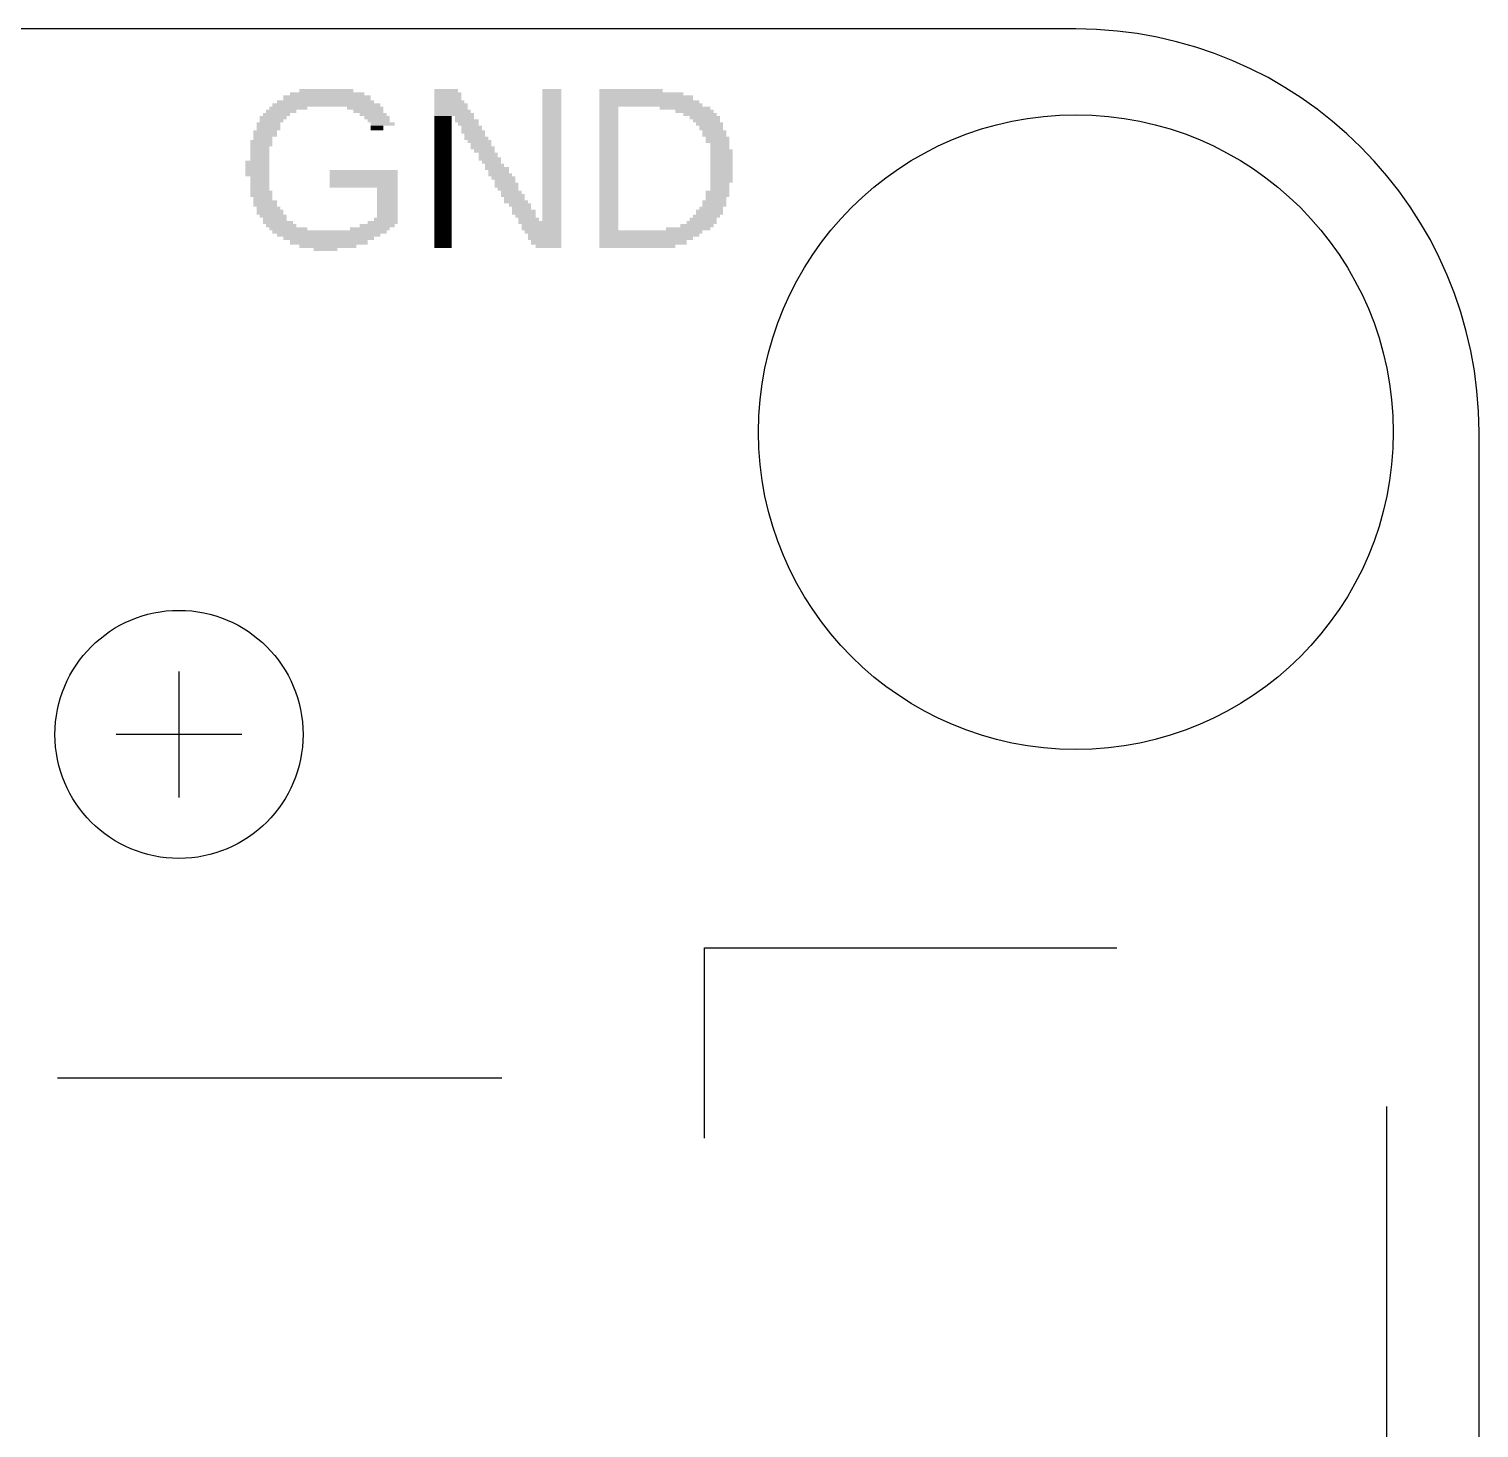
# Model space of a CAD drawing. Extents: x 0 to 25.4, y 0 to 17.8.
# Drawn here: x 16.26 to 25.4, y 8.96 to 17.78 of the extents above; entities that cross this region are included whole.
import ezdxf

# ---------------------------------------------------------------- set-up
doc = ezdxf.new("R2010")
doc.units = 0
for name, color, linetype in [('170', 40, 'CONTINUOUS'), ('20', 53, 'CONTINUOUS'), ('21', 53, 'CONTINUOUS')]:
    doc.layers.add(name, color=color, linetype=linetype)

# ---------------------------------------------------------------- blocks, each defined once
blk = doc.blocks.new('RECT')
blk.add_solid([(-0.5, -0.5), (0.5, -0.5), (-0.5, 0.5), (0.5, 0.5)])

msp = doc.modelspace()

# ---------------------------------------------------------------- linework, layer by layer
at = {"layer": '20'}
for p, q in [((22.86, 17.78), (2.54, 17.78)), ((25.4, 2.54), (25.4, 15.24))]:
    msp.add_line(p, q, dxfattribs=at)
msp.add_arc((22.86, 15.24), 2.54, 0, 90, dxfattribs=at)
at = {"layer": '21'}
for p, q in [((17.2085, 13.7318), (17.2085, 12.9382)), ((17.6053, 13.335), (16.8116, 13.335)), ((20.519, 10.79), (20.519, 11.99)), ((20.519, 11.99), (23.119, 11.99)), ((16.4435, 11.171), (19.2435, 11.171)), ((24.819, 6.79), (24.819, 10.99))]:
    msp.add_line(p, q, dxfattribs=at)
for centre, radius in [((22.86, 15.24), 2), ((17.2085, 13.335), 0.7817)]:
    msp.add_circle(centre, radius, dxfattribs=at)

# ---------------------------------------------------------------- block references
at = {"layer": '170'}
for p, xscale, yscale in [((18.142, 17.346), 0.55, 0.03), ((18.142, 17.371), 0.47, 0.02), ((18.137, 17.391), 0.34, 0.02), ((18.892, 17.391), 0.15, 0.02), ((18.902, 17.371), 0.17, 0.02), ((18.902, 17.346), 0.17, 0.03), ((19.557, 17.391), 0.12, 0.02), ((19.557, 17.371), 0.12, 0.02), ((19.557, 17.346), 0.12, 0.03), ((20.057, 17.391), 0.4, 0.02), ((20.122, 17.371), 0.53, 0.02), ((20.152, 17.346), 0.59, 0.03), ((17.852, 17.261), 0.19, 0.02), ((17.897, 17.281), 0.24, 0.02), ((18.137, 17.301), 0.68, 0.02), ((18.132, 17.321), 0.61, 0.02), ((18.382, 17.281), 0.23, 0.02), ((18.402, 17.261), 0.19, 0.02), ((18.912, 17.321), 0.19, 0.02), ((18.922, 17.301), 0.21, 0.02), ((18.922, 17.281), 0.21, 0.02), ((18.932, 17.261), 0.23, 0.02), ((19.557, 17.321), 0.12, 0.02), ((19.557, 17.301), 0.12, 0.02), ((19.557, 17.281), 0.12, 0.02), ((19.557, 17.261), 0.12, 0.02), ((20.172, 17.321), 0.63, 0.02), ((20.182, 17.301), 0.65, 0.02), ((19.917, 17.281), 0.12, 0.02), ((19.917, 17.261), 0.12, 0.02), ((20.397, 17.281), 0.32, 0.02), ((20.457, 17.261), 0.24, 0.02), ((17.772, 17.181), 0.15, 0.02), ((17.802, 17.221), 0.17, 0.02), ((17.792, 17.201), 0.15, 0.02), ((17.822, 17.241), 0.17, 0.02), ((18.432, 17.241), 0.17, 0.02), ((18.457, 17.221), 0.16, 0.02), ((18.467, 17.201), 0.14, 0.02), ((18.492, 17.181), 0.15, 0.02), ((18.942, 17.241), 0.25, 0.02), ((18.872, 17.221), 0.11, 0.02), ((18.872, 17.201), 0.11, 0.02), ((18.872, 17.181), 0.11, 0.02), ((19.007, 17.221), 0.12, 0.02), ((19.022, 17.201), 0.15, 0.02), ((19.032, 17.181), 0.13, 0.02), ((19.557, 17.241), 0.12, 0.02), ((19.557, 17.221), 0.12, 0.02), ((19.557, 17.201), 0.12, 0.02), ((19.557, 17.181), 0.12, 0.02), ((19.917, 17.241), 0.12, 0.02), ((19.917, 17.221), 0.12, 0.02), ((19.917, 17.201), 0.12, 0.02), ((19.917, 17.181), 0.12, 0.02), ((20.492, 17.241), 0.21, 0.02), ((20.522, 17.221), 0.19, 0.02), ((20.532, 17.201), 0.17, 0.02), ((20.552, 17.181), 0.17, 0.02), ((17.752, 17.131), 0.15, 0.02), ((17.752, 17.111), 0.15, 0.02), ((17.737, 17.091), 0.12, 0.02), ((17.772, 17.156), 0.15, 0.03), ((18.457, 17.156), 0.08, 0.03), ((18.872, 17.156), 0.11, 0.03), ((18.872, 17.131), 0.11, 0.02), ((18.872, 17.111), 0.11, 0.02), ((18.872, 17.091), 0.11, 0.02), ((19.052, 17.156), 0.13, 0.03), ((19.062, 17.131), 0.15, 0.02), ((19.072, 17.111), 0.13, 0.02), ((19.082, 17.091), 0.15, 0.02), ((19.557, 17.156), 0.12, 0.03), ((19.557, 17.131), 0.12, 0.02), ((19.557, 17.111), 0.12, 0.02), ((19.557, 17.091), 0.12, 0.02), ((19.917, 17.156), 0.12, 0.03), ((19.917, 17.131), 0.12, 0.02), ((19.917, 17.111), 0.12, 0.02), ((19.917, 17.091), 0.12, 0.02), ((20.562, 17.156), 0.15, 0.03), ((20.582, 17.131), 0.15, 0.02), ((20.582, 17.111), 0.15, 0.02), ((20.602, 17.091), 0.15, 0.02), ((17.727, 17.071), 0.14, 0.02), ((17.727, 17.051), 0.14, 0.02), ((17.717, 17.031), 0.12, 0.02), ((17.717, 17.011), 0.12, 0.02), ((17.717, 16.986), 0.12, 0.03), ((18.872, 17.071), 0.11, 0.02), ((18.872, 17.051), 0.11, 0.02), ((18.872, 17.031), 0.11, 0.02), ((18.872, 17.011), 0.11, 0.02), ((18.872, 16.986), 0.11, 0.03), ((19.102, 17.071), 0.15, 0.02), ((19.112, 17.051), 0.13, 0.02), ((19.122, 17.031), 0.15, 0.02), ((19.132, 17.011), 0.13, 0.02), ((19.157, 16.986), 0.12, 0.03), ((19.557, 17.071), 0.12, 0.02), ((19.557, 17.051), 0.12, 0.02), ((19.557, 17.031), 0.12, 0.02), ((19.557, 17.011), 0.12, 0.02), ((19.557, 16.986), 0.12, 0.03), ((19.917, 17.071), 0.12, 0.02), ((19.917, 17.051), 0.12, 0.02), ((19.917, 17.031), 0.12, 0.02), ((19.917, 17.011), 0.12, 0.02), ((19.917, 16.986), 0.12, 0.03), ((20.602, 17.071), 0.15, 0.02), ((20.617, 17.051), 0.12, 0.02), ((20.617, 17.031), 0.12, 0.02), ((20.627, 17.011), 0.14, 0.02), ((20.627, 16.986), 0.14, 0.03), ((17.702, 16.941), 0.15, 0.02), ((17.702, 16.921), 0.15, 0.02), ((17.702, 16.901), 0.15, 0.02), ((17.717, 16.961), 0.12, 0.02), ((18.872, 16.961), 0.11, 0.02), ((18.872, 16.941), 0.11, 0.02), ((18.872, 16.921), 0.11, 0.02), ((18.872, 16.901), 0.11, 0.02), ((19.167, 16.961), 0.14, 0.02), ((19.177, 16.941), 0.12, 0.02), ((19.197, 16.921), 0.12, 0.02), ((19.212, 16.901), 0.15, 0.02), ((19.557, 16.961), 0.12, 0.02), ((19.557, 16.941), 0.12, 0.02), ((19.557, 16.921), 0.12, 0.02), ((19.557, 16.901), 0.12, 0.02), ((19.917, 16.961), 0.12, 0.02), ((19.917, 16.941), 0.12, 0.02), ((19.917, 16.921), 0.12, 0.02), ((19.917, 16.901), 0.12, 0.02), ((20.627, 16.961), 0.14, 0.02), ((20.627, 16.941), 0.14, 0.02), ((20.627, 16.921), 0.14, 0.02), ((20.627, 16.901), 0.14, 0.02), ((17.702, 16.881), 0.15, 0.02), ((17.702, 16.861), 0.15, 0.02), ((17.717, 16.841), 0.12, 0.02), ((17.717, 16.821), 0.12, 0.02), ((18.372, 16.881), 0.43, 0.02), ((18.372, 16.861), 0.43, 0.02), ((18.372, 16.841), 0.43, 0.02), ((18.372, 16.821), 0.43, 0.02), ((18.872, 16.881), 0.11, 0.02), ((18.872, 16.861), 0.11, 0.02), ((18.872, 16.841), 0.11, 0.02), ((18.872, 16.821), 0.11, 0.02), ((19.222, 16.881), 0.13, 0.02), ((19.232, 16.861), 0.15, 0.02), ((19.252, 16.841), 0.15, 0.02), ((19.262, 16.821), 0.13, 0.02), ((19.557, 16.881), 0.12, 0.02), ((19.557, 16.861), 0.12, 0.02), ((19.557, 16.841), 0.12, 0.02), ((19.557, 16.821), 0.12, 0.02), ((19.917, 16.881), 0.12, 0.02), ((19.917, 16.861), 0.12, 0.02), ((19.917, 16.841), 0.12, 0.02), ((19.917, 16.821), 0.12, 0.02), ((20.627, 16.881), 0.14, 0.02), ((20.627, 16.861), 0.14, 0.02), ((20.627, 16.841), 0.14, 0.02), ((20.627, 16.821), 0.14, 0.02), ((17.717, 16.796), 0.12, 0.03), ((17.717, 16.771), 0.12, 0.02), ((17.727, 16.751), 0.14, 0.02), ((17.727, 16.731), 0.14, 0.02), ((17.737, 16.711), 0.12, 0.02), ((18.372, 16.796), 0.43, 0.03), ((18.522, 16.771), 0.13, 0.02), ((18.522, 16.751), 0.13, 0.02), ((18.522, 16.731), 0.13, 0.02), ((18.522, 16.711), 0.13, 0.02), ((18.872, 16.796), 0.11, 0.03), ((18.872, 16.771), 0.11, 0.02), ((18.872, 16.751), 0.11, 0.02), ((18.872, 16.731), 0.11, 0.02), ((18.872, 16.711), 0.11, 0.02), ((19.272, 16.796), 0.15, 0.03), ((19.282, 16.771), 0.13, 0.02), ((19.302, 16.751), 0.13, 0.02), ((19.312, 16.731), 0.15, 0.02), ((19.322, 16.711), 0.13, 0.02), ((19.557, 16.796), 0.12, 0.03), ((19.557, 16.771), 0.12, 0.02), ((19.557, 16.751), 0.12, 0.02), ((19.557, 16.731), 0.12, 0.02), ((19.557, 16.711), 0.12, 0.02), ((19.917, 16.796), 0.12, 0.03), ((19.917, 16.771), 0.12, 0.02), ((19.917, 16.751), 0.12, 0.02), ((19.917, 16.731), 0.12, 0.02), ((19.917, 16.711), 0.12, 0.02), ((20.602, 16.751), 0.15, 0.02), ((20.602, 16.731), 0.15, 0.02), ((20.592, 16.711), 0.13, 0.02), ((20.617, 16.796), 0.12, 0.03), ((20.617, 16.771), 0.12, 0.02), ((17.752, 16.691), 0.15, 0.02), ((17.752, 16.671), 0.15, 0.02), ((17.772, 16.651), 0.15, 0.02), ((17.782, 16.626), 0.17, 0.03), ((18.522, 16.691), 0.13, 0.02), ((18.522, 16.671), 0.13, 0.02), ((18.522, 16.651), 0.13, 0.02), ((18.522, 16.626), 0.13, 0.03), ((18.872, 16.691), 0.11, 0.02), ((18.872, 16.671), 0.11, 0.02), ((18.872, 16.651), 0.11, 0.02), ((18.872, 16.626), 0.11, 0.03), ((19.332, 16.691), 0.15, 0.02), ((19.357, 16.671), 0.14, 0.02), ((19.367, 16.651), 0.12, 0.02), ((19.382, 16.626), 0.15, 0.03), ((19.557, 16.691), 0.12, 0.02), ((19.557, 16.671), 0.12, 0.02), ((19.557, 16.651), 0.12, 0.02), ((19.557, 16.626), 0.12, 0.03), ((19.917, 16.691), 0.12, 0.02), ((19.917, 16.671), 0.12, 0.02), ((19.917, 16.651), 0.12, 0.02), ((19.917, 16.626), 0.12, 0.03), ((20.552, 16.626), 0.17, 0.03), ((20.562, 16.651), 0.15, 0.02), ((20.582, 16.691), 0.15, 0.02), ((20.582, 16.671), 0.15, 0.02), ((17.802, 16.601), 0.17, 0.02), ((17.812, 16.581), 0.15, 0.02), ((17.832, 16.561), 0.19, 0.02), ((17.852, 16.541), 0.19, 0.02), ((18.457, 16.541), 0.22, 0.02), ((18.492, 16.561), 0.19, 0.02), ((18.512, 16.581), 0.15, 0.02), ((18.522, 16.601), 0.13, 0.02), ((18.872, 16.601), 0.11, 0.02), ((18.872, 16.581), 0.11, 0.02), ((18.872, 16.561), 0.11, 0.02), ((18.872, 16.541), 0.11, 0.02), ((19.392, 16.601), 0.13, 0.02), ((19.412, 16.581), 0.13, 0.02), ((19.482, 16.561), 0.27, 0.02), ((19.492, 16.541), 0.25, 0.02), ((19.557, 16.601), 0.12, 0.02), ((19.557, 16.581), 0.12, 0.02), ((19.917, 16.601), 0.12, 0.02), ((19.917, 16.581), 0.12, 0.02), ((19.917, 16.561), 0.12, 0.02), ((19.917, 16.541), 0.12, 0.02), ((20.472, 16.541), 0.21, 0.02), ((20.502, 16.561), 0.19, 0.02), ((20.512, 16.581), 0.17, 0.02), ((20.532, 16.601), 0.17, 0.02), ((17.897, 16.521), 0.24, 0.02), ((18.157, 16.501), 0.72, 0.02), ((18.152, 16.481), 0.65, 0.02), ((18.152, 16.461), 0.57, 0.02), ((18.152, 16.436), 0.49, 0.03), ((18.412, 16.521), 0.25, 0.02), ((18.872, 16.521), 0.11, 0.02), ((18.872, 16.501), 0.11, 0.02), ((18.872, 16.481), 0.11, 0.02), ((18.872, 16.461), 0.11, 0.02), ((18.872, 16.436), 0.11, 0.03), ((19.492, 16.521), 0.25, 0.02), ((19.502, 16.501), 0.23, 0.02), ((19.512, 16.481), 0.21, 0.02), ((19.512, 16.461), 0.21, 0.02), ((19.522, 16.436), 0.19, 0.03), ((19.917, 16.521), 0.12, 0.02), ((20.182, 16.501), 0.65, 0.02), ((20.172, 16.481), 0.63, 0.02), ((20.152, 16.461), 0.59, 0.02), ((20.132, 16.436), 0.55, 0.03), ((20.417, 16.521), 0.28, 0.02), ((18.147, 16.411), 0.36, 0.02), ((18.132, 16.391), 0.15, 0.02), ((18.872, 16.411), 0.11, 0.02), ((19.537, 16.411), 0.16, 0.02), ((20.097, 16.411), 0.48, 0.02)]:
    msp.add_blockref('RECT', p, dxfattribs=dict(at, xscale=xscale, yscale=yscale))

doc.saveas('drawing.dxf')
